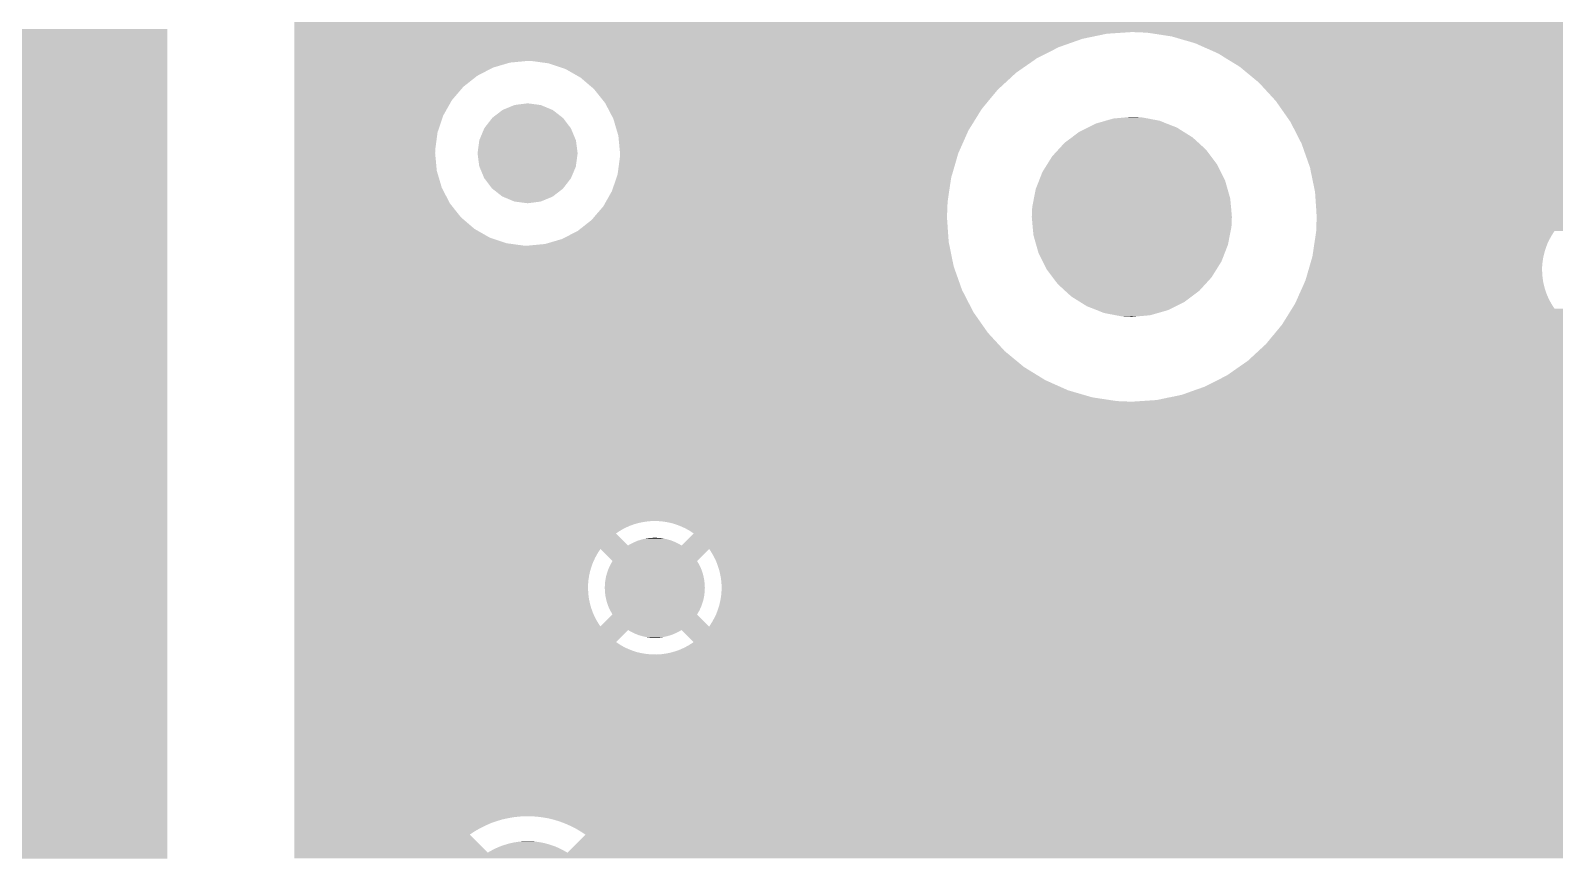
# Model space of a CAD drawing. Extents: x 295 to 953, y 10 to 290.
# Drawn here: x 656.18 to 674.44, y 251.58 to 261.46 of the extents above; entities that cross this region are included whole.
import ezdxf

# ---------------------------------------------------------------- set-up
doc = ezdxf.new("R2010")
doc.units = 0
doc.header["$LTSCALE"] = 5
doc.header["$MEASUREMENT"] = 0
doc.layers.add('FROMC1', color=7, linetype='CONTINUOUS')

msp = doc.modelspace()

# ---------------------------------------------------------------- linework, layer by layer
at = {"layer": 'FROMC1'}
for points in [[(650.565, 261.418), (650.539, 261.483), (657.821, 261.418), (657.821, 261.483)], [(659.345, 261.445), (659.345, 261.588), (775.634, 261.445), (775.682, 261.588)], [(650.587, 261.352), (650.565, 261.418), (657.821, 261.352), (657.821, 261.418)], [(650.605, 261.285), (650.587, 261.352), (657.821, 261.285), (657.821, 261.352)], [(650.619, 261.216), (650.605, 261.285), (657.821, 261.216), (657.821, 261.285)], [(659.345, 261.425), (659.345, 261.445), (669.078, 261.425), (669.378, 261.445)], [(659.345, 261.364), (659.345, 261.425), (668.785, 261.364), (669.078, 261.425)], [(659.345, 261.264), (659.345, 261.364), (668.502, 261.264), (668.785, 261.364)], [(669.556, 261.438), (669.378, 261.445), (735.312, 261.438), (735.418, 261.445)], [(669.644, 261.425), (669.556, 261.438), (735.118, 261.425), (735.312, 261.438)], [(669.852, 261.393), (669.644, 261.425), (734.967, 261.393), (735.118, 261.425)], [(669.868, 261.389), (669.852, 261.393), (734.944, 261.389), (734.967, 261.393)], [(669.88, 261.385), (669.868, 261.389), (699.729, 261.385), (699.823, 261.389)], [(669.907, 261.378), (669.88, 261.385), (699.636, 261.378), (699.729, 261.385)], [(669.946, 261.366), (669.907, 261.378), (699.543, 261.366), (699.636, 261.378)], [(670, 261.35), (669.946, 261.366), (699.45, 261.35), (699.543, 261.366)], [(670.068, 261.331), (670, 261.35), (699.359, 261.331), (699.45, 261.35)], [(670.14, 261.309), (670.068, 261.331), (699.278, 261.309), (699.359, 261.331)], [(670.146, 261.307), (670.14, 261.309), (699.268, 261.307), (699.278, 261.309)], [(670.207, 261.279), (670.146, 261.307), (699.179, 261.279), (699.268, 261.307)], [(670.278, 261.248), (670.207, 261.279), (699.09, 261.248), (699.179, 261.279)], [(650.629, 261.147), (650.619, 261.216), (657.821, 261.147), (657.821, 261.216)], [(650.635, 261.078), (650.629, 261.147), (657.821, 261.078), (657.821, 261.147)], [(659.345, 261.128), (659.345, 261.264), (668.235, 261.128), (668.502, 261.264)], [(659.345, 261.099), (659.345, 261.128), (668.195, 261.099), (668.235, 261.128)], [(659.345, 261.079), (659.345, 261.099), (661.928, 261.079), (662.139, 261.099)], [(662.18, 261.099), (662.139, 261.099), (668.194, 261.099), (668.195, 261.099)], [(662.39, 261.07), (662.18, 261.099), (668.153, 261.07), (668.194, 261.099)], [(670.357, 261.213), (670.278, 261.248), (699.004, 261.213), (699.09, 261.248)], [(670.414, 261.187), (670.357, 261.213), (698.948, 261.187), (699.004, 261.213)], [(670.436, 261.174), (670.414, 261.187), (698.918, 261.174), (698.948, 261.187)], [(670.504, 261.131), (670.436, 261.174), (698.835, 261.131), (698.918, 261.174)], [(670.579, 261.085), (670.504, 261.131), (698.753, 261.085), (698.835, 261.131)], [(650.632, 260.896), (650.637, 260.966), (657.821, 260.896), (657.821, 260.966)], [(650.637, 261.008), (650.635, 261.078), (657.821, 261.008), (657.821, 261.078)], [(650.637, 260.966), (650.637, 261.008), (657.821, 260.966), (657.821, 261.008)], [(659.345, 261.019), (659.345, 261.079), (661.724, 261.019), (661.928, 261.079)], [(659.345, 260.921), (659.345, 261.019), (661.536, 260.921), (661.724, 261.019)], [(659.345, 260.79), (659.345, 260.921), (661.37, 260.79), (661.536, 260.921)], [(662.591, 261.003), (662.39, 261.07), (668.056, 261.003), (668.153, 261.07)], [(662.674, 260.956), (662.591, 261.003), (667.989, 260.956), (668.056, 261.003)], [(662.775, 260.898), (662.674, 260.956), (667.927, 260.898), (667.989, 260.956)], [(670.599, 261.073), (670.579, 261.085), (698.733, 261.073), (698.753, 261.085)], [(670.669, 261.03), (670.599, 261.073), (698.776, 261.03), (698.733, 261.073)], [(670.9, 260.839), (670.669, 261.03), (698.967, 260.839), (698.776, 261.03)], [(650.595, 260.691), (650.611, 260.758), (657.821, 260.691), (657.821, 260.758)], [(650.611, 260.758), (650.624, 260.827), (657.821, 260.758), (657.821, 260.827)], [(650.624, 260.827), (650.632, 260.896), (657.821, 260.827), (657.821, 260.896)], [(659.345, 260.629), (659.345, 260.79), (661.232, 260.629), (661.37, 260.79)], [(662.936, 260.76), (662.775, 260.898), (667.777, 260.76), (667.927, 260.898)], [(662.942, 260.752), (662.936, 260.76), (667.769, 260.752), (667.777, 260.76)], [(663.068, 260.594), (662.942, 260.752), (667.638, 260.594), (667.769, 260.752)], [(671.028, 260.7), (670.9, 260.839), (699.106, 260.7), (698.967, 260.839)], [(650.522, 260.495), (650.55, 260.558), (657.821, 260.495), (657.821, 260.558)], [(650.55, 260.558), (650.574, 260.624), (657.821, 260.558), (657.821, 260.624)], [(650.574, 260.624), (650.595, 260.691), (657.821, 260.624), (657.821, 260.691)], [(659.345, 260.445), (659.345, 260.629), (661.128, 260.445), (661.232, 260.629)], [(661.84, 260.512), (661.981, 260.57), (662.436, 260.512), (662.297, 260.57)], [(661.981, 260.57), (661.984, 260.571), (662.297, 260.57), (662.289, 260.571)], [(661.984, 260.571), (662.139, 260.591), (662.289, 260.571), (662.139, 260.591)], [(663.106, 260.521), (663.068, 260.594), (667.578, 260.521), (667.638, 260.594)], [(671.103, 260.618), (671.028, 260.7), (733.698, 260.618), (733.766, 260.7)], [(671.171, 260.521), (671.103, 260.618), (733.618, 260.521), (733.698, 260.618)], [(650.416, 260.314), (650.455, 260.372), (657.821, 260.314), (657.821, 260.372)], [(650.455, 260.372), (650.49, 260.432), (657.821, 260.372), (657.821, 260.432)], [(650.49, 260.432), (650.522, 260.495), (657.821, 260.432), (657.821, 260.495)], [(659.345, 260.244), (659.345, 260.445), (661.06, 260.244), (661.128, 260.445)], [(661.621, 260.294), (661.714, 260.414), (662.655, 260.294), (662.564, 260.414)], [(661.714, 260.414), (661.716, 260.417), (662.564, 260.414), (662.56, 260.417)], [(661.716, 260.417), (661.837, 260.51), (662.56, 260.417), (662.441, 260.51)], [(661.837, 260.51), (661.84, 260.512), (662.441, 260.51), (662.436, 260.512)], [(663.166, 260.406), (663.106, 260.521), (667.507, 260.406), (667.578, 260.521)], [(663.207, 260.266), (663.166, 260.406), (667.42, 260.266), (667.507, 260.406)], [(668.946, 260.348), (669.063, 260.382), (669.795, 260.348), (669.711, 260.382)], [(669.063, 260.382), (669.158, 260.409), (669.711, 260.382), (669.57, 260.409)], [(669.158, 260.409), (669.316, 260.423), (669.57, 260.409), (669.494, 260.423)], [(669.316, 260.423), (669.378, 260.429), (669.494, 260.423), (669.378, 260.429)], [(671.275, 260.372), (671.171, 260.521), (733.526, 260.372), (733.618, 260.521)], [(671.284, 260.355), (671.275, 260.372), (733.515, 260.355), (733.526, 260.372)], [(640.93, 260.246), (640.93, 260.314), (657.821, 260.246), (657.821, 260.314)], [(650.132, 260.03), (649.916, 260.246), (657.821, 260.03), (657.821, 260.246)], [(659.345, 260.034), (659.345, 260.244), (661.032, 260.034), (661.06, 260.244)], [(661.561, 260.151), (661.619, 260.29), (662.716, 260.151), (662.658, 260.29)], [(661.619, 260.29), (661.621, 260.294), (662.658, 260.29), (662.655, 260.294)], [(663.226, 260.203), (663.207, 260.266), (667.392, 260.203), (667.42, 260.266)], [(663.246, 259.992), (663.226, 260.203), (667.298, 259.992), (667.392, 260.203)], [(668.572, 260.118), (668.661, 260.184), (670.176, 260.118), (670.103, 260.184)], [(668.661, 260.184), (668.748, 260.25), (670.103, 260.184), (669.997, 260.25)], [(668.748, 260.25), (668.851, 260.301), (669.997, 260.25), (669.916, 260.301)], [(668.851, 260.301), (668.946, 260.348), (669.916, 260.301), (669.795, 260.348)], [(671.326, 260.274), (671.284, 260.355), (697.968, 260.274), (698.015, 260.355)], [(671.368, 260.191), (671.326, 260.274), (697.924, 260.191), (697.968, 260.274)], [(671.412, 260.106), (671.368, 260.191), (697.884, 260.106), (697.924, 260.191)], [(650.062, 259.984), (650.121, 260.022), (657.821, 259.984), (657.821, 260.022)], [(650.121, 260.022), (650.132, 260.03), (657.821, 260.022), (657.821, 260.03)], [(659.345, 259.992), (659.345, 260.034), (661.031, 259.992), (661.032, 260.034)], [(661.539, 259.992), (661.56, 260.146), (662.738, 259.992), (662.718, 260.146)], [(661.56, 260.146), (661.561, 260.151), (662.718, 260.146), (662.716, 260.151)], [(668.423, 259.955), (668.496, 260.035), (670.326, 259.955), (670.266, 260.035)], [(668.496, 260.035), (668.572, 260.118), (670.266, 260.035), (670.176, 260.118)], [(671.442, 260.019), (671.412, 260.106), (697.848, 260.019), (697.884, 260.106)], [(671.473, 259.932), (671.442, 260.019), (697.816, 259.932), (697.848, 260.019)], [(649.536, 259.813), (649.605, 259.821), (657.821, 259.813), (657.821, 259.821)], [(649.605, 259.821), (649.674, 259.833), (657.821, 259.821), (657.821, 259.833)], [(649.674, 259.833), (649.742, 259.848), (657.821, 259.833), (657.821, 259.848)], [(649.742, 259.848), (649.809, 259.868), (657.821, 259.848), (657.821, 259.868)], [(649.809, 259.868), (649.875, 259.891), (657.821, 259.868), (657.821, 259.891)], [(649.875, 259.891), (649.939, 259.919), (657.821, 259.891), (657.821, 259.919)], [(649.939, 259.919), (650.002, 259.95), (657.821, 259.919), (657.821, 259.95)], [(650.002, 259.95), (650.062, 259.984), (657.821, 259.95), (657.821, 259.984)], [(659.345, 259.781), (659.345, 259.992), (661.051, 259.781), (661.031, 259.992)], [(661.559, 259.838), (661.539, 259.992), (662.717, 259.838), (662.738, 259.992)], [(661.561, 259.833), (661.559, 259.838), (662.717, 259.833), (662.717, 259.838)], [(661.619, 259.694), (661.561, 259.833), (662.658, 259.694), (662.717, 259.833)], [(663.217, 259.74), (663.245, 259.95), (667.225, 259.74), (667.286, 259.95)], [(663.245, 259.95), (663.246, 259.992), (667.286, 259.95), (667.298, 259.992)], [(668.306, 259.768), (668.363, 259.859), (670.443, 259.768), (670.398, 259.859)], [(668.363, 259.859), (668.423, 259.955), (670.398, 259.859), (670.326, 259.955)], [(671.505, 259.842), (671.473, 259.932), (697.787, 259.842), (697.816, 259.932)], [(671.512, 259.823), (671.505, 259.842), (697.782, 259.823), (697.787, 259.842)], [(671.526, 259.752), (671.512, 259.823), (697.763, 259.752), (697.782, 259.823)], [(640.93, 251.539), (640.93, 259.809), (657.821, 251.539), (657.821, 259.809)], [(649.466, 259.809), (649.536, 259.813), (657.821, 259.809), (657.821, 259.813)], [(659.345, 259.578), (659.345, 259.781), (661.111, 259.578), (661.051, 259.781)], [(661.622, 259.69), (661.619, 259.694), (662.656, 259.69), (662.658, 259.694)], [(661.713, 259.57), (661.622, 259.69), (662.563, 259.57), (662.656, 259.69)], [(663.149, 259.539), (663.205, 259.705), (667.189, 259.539), (667.214, 259.705)], [(663.205, 259.705), (663.217, 259.74), (667.214, 259.705), (667.225, 259.74)], [(668.226, 259.563), (668.265, 259.662), (670.524, 259.563), (670.496, 259.662)], [(668.265, 259.662), (668.306, 259.768), (670.496, 259.662), (670.443, 259.768)], [(671.545, 259.661), (671.526, 259.752), (697.742, 259.661), (697.763, 259.752)], [(671.564, 259.568), (671.545, 259.661), (697.725, 259.568), (697.742, 259.661)], [(659.345, 259.39), (659.345, 259.578), (661.209, 259.39), (661.111, 259.578)], [(661.717, 259.567), (661.713, 259.57), (662.561, 259.567), (662.563, 259.57)], [(661.836, 259.474), (661.717, 259.567), (662.44, 259.474), (662.561, 259.567)], [(661.842, 259.472), (661.836, 259.474), (662.437, 259.472), (662.44, 259.474)], [(661.98, 259.414), (661.842, 259.472), (662.296, 259.414), (662.437, 259.472)], [(663.075, 259.408), (663.149, 259.539), (667.17, 259.408), (667.189, 259.539)], [(668.184, 259.347), (668.204, 259.45), (670.566, 259.347), (670.556, 259.45)], [(668.204, 259.45), (668.226, 259.563), (670.556, 259.45), (670.524, 259.563)], [(671.572, 259.529), (671.564, 259.568), (697.72, 259.529), (697.725, 259.568)], [(671.576, 259.476), (671.572, 259.529), (697.713, 259.476), (697.72, 259.529)], [(671.581, 259.395), (671.576, 259.476), (697.705, 259.395), (697.713, 259.476)], [(659.345, 259.224), (659.345, 259.39), (661.341, 259.224), (661.209, 259.39)], [(661.988, 259.413), (661.98, 259.414), (662.293, 259.413), (662.296, 259.414)], [(662.139, 259.393), (661.988, 259.413), (662.139, 259.393), (662.293, 259.413)], [(662.937, 259.23), (663.045, 259.355), (667.163, 259.23), (667.168, 259.355)], [(663.045, 259.355), (663.075, 259.408), (667.168, 259.355), (667.17, 259.408)], [(668.179, 259.23), (668.184, 259.347), (670.576, 259.23), (670.566, 259.347)], [(671.581, 259.392), (671.581, 259.395), (675.018, 259.392), (675.075, 259.395)], [(671.582, 259.384), (671.581, 259.392), (674.962, 259.384), (675.018, 259.392)], [(671.583, 259.373), (671.582, 259.384), (674.906, 259.373), (674.962, 259.384)], [(671.584, 259.358), (671.583, 259.373), (674.851, 259.358), (674.906, 259.373)], [(671.585, 259.339), (671.584, 259.358), (674.797, 259.339), (674.851, 259.358)], [(671.587, 259.316), (671.585, 259.339), (674.745, 259.316), (674.797, 259.339)], [(671.588, 259.289), (671.587, 259.316), (674.694, 259.289), (674.745, 259.316)], [(671.59, 259.259), (671.588, 259.289), (674.646, 259.259), (674.694, 259.289)], [(659.345, 259.086), (659.345, 259.224), (661.502, 259.086), (661.341, 259.224)], [(659.345, 258.981), (659.345, 259.086), (661.686, 258.981), (661.502, 259.086)], [(662.741, 259.063), (662.907, 259.194), (667.174, 259.063), (667.165, 259.194)], [(662.907, 259.194), (662.937, 259.23), (667.165, 259.194), (667.163, 259.23)], [(668.189, 259.113), (668.179, 259.23), (670.571, 259.113), (670.576, 259.23)], [(668.199, 259.01), (668.189, 259.113), (670.551, 259.01), (670.571, 259.113)], [(671.586, 259.06), (671.587, 259.102), (697.706, 259.06), (697.703, 259.102)], [(671.587, 259.102), (671.592, 259.23), (674.772, 259.102), (674.644, 259.23)], [(671.587, 259.102), (671.587, 259.102), (674.773, 259.102), (674.772, 259.102)], [(671.591, 259.246), (671.59, 259.259), (674.628, 259.246), (674.646, 259.259)], [(671.592, 259.23), (671.591, 259.246), (674.644, 259.23), (674.628, 259.246)], [(659.345, 258.914), (659.345, 258.981), (661.887, 258.914), (661.686, 258.981)], [(659.345, 258.885), (659.345, 258.914), (662.097, 258.885), (661.887, 258.914)], [(662.139, 258.885), (662.349, 258.905), (667.193, 258.885), (667.188, 258.905)], [(662.349, 258.905), (662.437, 258.931), (667.188, 258.905), (667.183, 258.931)], [(662.437, 258.931), (662.553, 258.965), (667.183, 258.931), (667.181, 258.965)], [(662.553, 258.965), (662.741, 259.063), (667.181, 258.965), (667.174, 259.063)], [(668.231, 258.897), (668.199, 259.01), (670.529, 258.897), (670.551, 259.01)], [(671.556, 258.858), (671.564, 258.911), (674.337, 258.858), (674.357, 258.911)], [(671.564, 258.911), (671.572, 258.962), (674.357, 258.911), (674.382, 258.962)], [(671.572, 258.962), (671.579, 259.012), (674.382, 258.962), (674.41, 259.012)], [(671.579, 259.012), (671.585, 259.052), (674.41, 259.012), (674.436, 259.052)], [(671.585, 259.052), (671.586, 259.06), (674.436, 259.052), (674.441, 259.06)], [(659.345, 258.637), (659.345, 258.885), (667.243, 258.637), (667.193, 258.885)], [(659.345, 258.885), (659.345, 258.885), (662.139, 258.885), (662.097, 258.885)], [(668.259, 258.798), (668.231, 258.897), (670.491, 258.798), (670.529, 258.897)], [(668.312, 258.692), (668.259, 258.798), (670.449, 258.692), (670.491, 258.798)], [(671.522, 258.691), (671.539, 258.748), (674.298, 258.691), (674.307, 258.748)], [(671.539, 258.748), (671.541, 258.755), (674.307, 258.748), (674.309, 258.755)], [(671.541, 258.755), (671.548, 258.803), (674.309, 258.755), (674.32, 258.803)], [(671.548, 258.803), (671.556, 258.858), (674.32, 258.803), (674.337, 258.858)], [(659.345, 258.354), (659.345, 258.637), (667.343, 258.354), (667.243, 258.637)], [(668.357, 258.601), (668.312, 258.692), (670.392, 258.601), (670.449, 258.692)], [(668.429, 258.505), (668.357, 258.601), (670.332, 258.505), (670.392, 258.601)], [(671.473, 258.521), (671.489, 258.577), (674.296, 258.521), (674.293, 258.577)], [(671.489, 258.577), (671.506, 258.634), (674.293, 258.577), (674.293, 258.634)], [(671.506, 258.634), (671.522, 258.691), (674.293, 258.634), (674.298, 258.691)], [(659.345, 258.088), (659.345, 258.354), (667.48, 258.088), (667.343, 258.354)], [(668.49, 258.425), (668.429, 258.505), (670.259, 258.425), (670.332, 258.505)], [(668.58, 258.342), (668.49, 258.425), (670.183, 258.342), (670.259, 258.425)], [(671.382, 258.3), (671.406, 258.353), (674.349, 258.3), (674.33, 258.353)], [(671.406, 258.353), (671.431, 258.408), (674.33, 258.353), (674.315, 258.408)], [(671.431, 258.408), (671.455, 258.464), (674.315, 258.408), (674.303, 258.464)], [(671.455, 258.464), (671.457, 258.468), (674.303, 258.464), (674.303, 258.468)], [(671.457, 258.468), (671.473, 258.521), (674.303, 258.468), (674.296, 258.521)], [(668.652, 258.276), (668.58, 258.342), (670.095, 258.276), (670.183, 258.342)], [(668.758, 258.21), (668.652, 258.276), (670.007, 258.21), (670.095, 258.276)], [(668.839, 258.159), (668.758, 258.21), (669.905, 258.159), (670.007, 258.21)], [(671.307, 258.148), (671.335, 258.194), (674.429, 258.148), (674.401, 258.194)], [(671.335, 258.194), (671.336, 258.197), (674.401, 258.194), (674.399, 258.197)], [(671.336, 258.197), (671.359, 258.247), (674.399, 258.197), (674.372, 258.247)], [(671.359, 258.247), (671.382, 258.3), (674.372, 258.247), (674.349, 258.3)], [(659.345, 257.842), (659.345, 258.088), (667.652, 257.842), (667.48, 258.088)], [(668.96, 258.112), (668.839, 258.159), (669.809, 258.112), (669.905, 258.159)], [(669.044, 258.078), (668.96, 258.112), (669.692, 258.078), (669.809, 258.112)], [(669.185, 258.051), (669.044, 258.078), (669.597, 258.051), (669.692, 258.078)], [(669.261, 258.037), (669.185, 258.051), (669.439, 258.037), (669.597, 258.051)], [(669.378, 258.031), (669.261, 258.037), (669.378, 258.031), (669.439, 258.037)], [(671.18, 257.944), (671.27, 258.088), (674.628, 257.944), (674.772, 258.088)], [(671.27, 258.088), (671.28, 258.105), (733.52, 258.088), (733.511, 258.105)], [(671.27, 258.088), (671.27, 258.088), (674.772, 258.088), (674.773, 258.088)], [(671.28, 258.105), (671.296, 258.13), (698.015, 258.105), (698, 258.13)], [(671.296, 258.13), (671.307, 258.148), (674.441, 258.13), (674.429, 258.148)], [(659.345, 257.621), (659.345, 257.842), (667.855, 257.621), (667.652, 257.842)], [(671.063, 257.801), (671.07, 257.81), (674.996, 257.801), (674.94, 257.81)], [(671.07, 257.81), (671.081, 257.822), (674.94, 257.81), (674.884, 257.822)], [(671.081, 257.822), (671.095, 257.839), (674.884, 257.822), (674.83, 257.839)], [(671.095, 257.839), (671.112, 257.86), (674.83, 257.839), (674.777, 257.86)], [(671.112, 257.86), (671.132, 257.884), (674.777, 257.86), (674.725, 257.884)], [(671.132, 257.884), (671.155, 257.912), (674.725, 257.884), (674.676, 257.912)], [(671.155, 257.912), (671.177, 257.939), (674.676, 257.912), (674.635, 257.939)], [(671.177, 257.939), (671.18, 257.944), (674.635, 257.939), (674.628, 257.944)], [(670.766, 257.504), (670.986, 257.707), (698.85, 257.504), (699.053, 257.707)], [(670.986, 257.707), (671.029, 257.76), (699.053, 257.707), (699.106, 257.76)], [(671.029, 257.76), (671.058, 257.795), (733.767, 257.76), (733.735, 257.795)], [(671.058, 257.795), (671.059, 257.796), (675.11, 257.795), (675.053, 257.796)], [(671.059, 257.796), (671.063, 257.801), (675.053, 257.796), (674.996, 257.801)], [(659.345, 257.43), (659.345, 257.621), (668.086, 257.43), (667.855, 257.621)], [(670.598, 257.387), (670.766, 257.504), (698.733, 257.387), (698.85, 257.504)], [(659.345, 257.273), (659.345, 257.43), (668.341, 257.273), (668.086, 257.43)], [(659.345, 257.151), (659.345, 257.273), (668.615, 257.151), (668.341, 257.273)], [(670.372, 257.257), (670.45, 257.296), (698.982, 257.257), (698.897, 257.296)], [(670.45, 257.296), (670.52, 257.332), (698.897, 257.296), (698.828, 257.332)], [(670.52, 257.332), (670.531, 257.34), (698.828, 257.332), (698.814, 257.34)], [(670.531, 257.34), (670.598, 257.387), (698.814, 257.34), (698.733, 257.387)], [(659.345, 257.067), (659.345, 257.151), (668.903, 257.067), (668.615, 257.151)], [(669.853, 257.072), (669.876, 257.076), (699.799, 257.072), (699.705, 257.076)], [(669.876, 257.076), (669.917, 257.085), (699.705, 257.076), (699.612, 257.085)], [(669.917, 257.085), (669.97, 257.096), (699.612, 257.085), (699.532, 257.096)], [(669.97, 257.096), (669.975, 257.098), (699.532, 257.096), (699.519, 257.098)], [(669.975, 257.098), (670.023, 257.114), (699.519, 257.098), (699.427, 257.114)], [(670.023, 257.114), (670.081, 257.135), (699.427, 257.114), (699.336, 257.135)], [(670.081, 257.135), (670.151, 257.16), (699.336, 257.135), (699.245, 257.16)], [(670.151, 257.16), (670.232, 257.188), (699.245, 257.16), (699.156, 257.188)], [(670.232, 257.188), (670.253, 257.196), (699.156, 257.188), (699.136, 257.196)], [(670.253, 257.196), (670.302, 257.221), (699.136, 257.196), (699.068, 257.221)], [(670.302, 257.221), (670.372, 257.257), (699.068, 257.221), (698.982, 257.257)], [(659.345, 257.022), (659.345, 257.067), (669.199, 257.022), (668.903, 257.067)], [(659.345, 257.015), (659.345, 257.022), (669.378, 257.015), (669.199, 257.022)], [(659.345, 255.585), (659.345, 257.015), (779.868, 255.585), (779.868, 257.015)], [(669.378, 257.015), (669.483, 257.022), (735.418, 257.015), (735.239, 257.022)], [(669.483, 257.022), (669.677, 257.035), (735.239, 257.022), (735.152, 257.035)], [(669.677, 257.035), (669.828, 257.067), (735.152, 257.035), (734.943, 257.067)], [(669.828, 257.067), (669.851, 257.071), (734.943, 257.067), (734.927, 257.071)], [(669.851, 257.071), (669.853, 257.072), (699.892, 257.071), (699.799, 257.072)], [(659.345, 255.582), (659.345, 255.585), (663.588, 255.582), (663.645, 255.585)], [(659.345, 255.574), (659.345, 255.582), (663.532, 255.574), (663.588, 255.582)], [(659.345, 255.563), (659.345, 255.574), (663.476, 255.563), (663.532, 255.574)], [(659.345, 255.548), (659.345, 255.563), (663.421, 255.548), (663.476, 255.563)], [(659.345, 255.529), (659.345, 255.548), (663.367, 255.529), (663.421, 255.548)], [(659.345, 255.506), (659.345, 255.529), (663.315, 255.506), (663.367, 255.529)], [(659.345, 255.479), (659.345, 255.506), (663.264, 255.479), (663.315, 255.506)], [(659.345, 255.449), (659.345, 255.479), (663.216, 255.449), (663.264, 255.479)], [(659.345, 255.436), (659.345, 255.449), (663.198, 255.436), (663.216, 255.449)], [(659.345, 255.292), (659.345, 255.436), (663.342, 255.292), (663.198, 255.436)], [(663.702, 255.584), (663.645, 255.585), (779.868, 255.584), (779.868, 255.585)], [(663.759, 255.579), (663.702, 255.584), (779.868, 255.579), (779.868, 255.584)], [(663.815, 255.57), (663.759, 255.579), (779.868, 255.57), (779.868, 255.579)], [(663.871, 255.558), (663.815, 255.57), (779.868, 255.558), (779.868, 255.57)], [(663.925, 255.541), (663.871, 255.558), (779.868, 255.541), (779.868, 255.558)], [(663.978, 255.52), (663.925, 255.541), (779.868, 255.52), (779.868, 255.541)], [(664.03, 255.496), (663.978, 255.52), (779.868, 255.496), (779.868, 255.52)], [(663.983, 255.292), (664.127, 255.436), (779.868, 255.292), (779.868, 255.436)], [(664.08, 255.468), (664.03, 255.496), (779.868, 255.468), (779.868, 255.496)], [(664.127, 255.436), (664.08, 255.468), (779.868, 255.436), (779.868, 255.468)], [(659.345, 255.25), (659.345, 255.292), (779.868, 255.25), (779.868, 255.292)], [(659.345, 255.292), (659.345, 255.292), (663.343, 255.292), (663.342, 255.292)], [(659.345, 255.202), (659.345, 255.25), (662.98, 255.202), (663.011, 255.25)], [(663.156, 255.105), (663.011, 255.25), (664.169, 255.105), (664.314, 255.25)], [(663.343, 255.292), (663.371, 255.309), (663.983, 255.292), (663.953, 255.309)], [(663.371, 255.309), (663.386, 255.316), (663.953, 255.309), (663.94, 255.316)], [(663.386, 255.316), (663.415, 255.331), (663.94, 255.316), (663.909, 255.331)], [(663.415, 255.331), (663.431, 255.337), (663.909, 255.331), (663.895, 255.337)], [(663.431, 255.337), (663.461, 255.35), (663.895, 255.337), (663.863, 255.35)], [(663.461, 255.35), (663.478, 255.355), (663.863, 255.35), (663.849, 255.355)], [(663.478, 255.355), (663.508, 255.364), (663.849, 255.355), (663.815, 255.364)], [(663.508, 255.364), (663.526, 255.368), (663.815, 255.364), (663.801, 255.368)], [(663.526, 255.368), (663.556, 255.375), (663.801, 255.368), (663.766, 255.375)], [(663.556, 255.375), (663.575, 255.378), (663.766, 255.375), (663.753, 255.378)], [(663.575, 255.378), (663.605, 255.382), (663.753, 255.378), (663.716, 255.382)], [(663.605, 255.382), (663.629, 255.383), (663.716, 255.382), (663.704, 255.383)], [(663.629, 255.383), (663.655, 255.384), (663.704, 255.383), (663.655, 255.384)], [(664.336, 255.217), (664.314, 255.25), (779.868, 255.217), (779.868, 255.25)], [(659.345, 255.152), (659.345, 255.202), (662.952, 255.152), (662.98, 255.202)], [(659.345, 255.101), (659.345, 255.152), (662.927, 255.101), (662.952, 255.152)], [(659.345, 255.048), (659.345, 255.101), (662.907, 255.048), (662.927, 255.101)], [(663.131, 255.062), (663.135, 255.069), (664.194, 255.062), (664.19, 255.069)], [(663.135, 255.069), (663.156, 255.105), (664.19, 255.069), (664.169, 255.105)], [(664.365, 255.168), (664.336, 255.217), (779.868, 255.168), (779.868, 255.217)], [(664.391, 255.117), (664.365, 255.168), (779.868, 255.117), (779.868, 255.168)], [(664.412, 255.064), (664.391, 255.117), (779.868, 255.064), (779.868, 255.117)], [(659.345, 254.993), (659.345, 255.048), (662.89, 254.993), (662.907, 255.048)], [(659.345, 254.938), (659.345, 254.993), (662.877, 254.938), (662.89, 254.993)], [(659.345, 254.881), (659.345, 254.938), (662.868, 254.881), (662.877, 254.938)], [(663.072, 254.883), (663.079, 254.924), (664.254, 254.883), (664.245, 254.924)], [(663.079, 254.924), (663.082, 254.932), (664.245, 254.924), (664.244, 254.932)], [(663.082, 254.932), (663.093, 254.971), (664.244, 254.932), (664.232, 254.971)], [(663.093, 254.971), (663.096, 254.979), (664.232, 254.971), (664.23, 254.979)], [(663.096, 254.979), (663.11, 255.018), (664.23, 254.979), (664.215, 255.018)], [(663.11, 255.018), (663.114, 255.025), (664.215, 255.018), (664.212, 255.025)], [(663.114, 255.025), (663.131, 255.062), (664.212, 255.025), (664.194, 255.062)], [(664.43, 255.01), (664.412, 255.064), (779.868, 255.01), (779.868, 255.064)], [(664.444, 254.955), (664.43, 255.01), (779.868, 254.955), (779.868, 255.01)], [(664.455, 254.899), (664.444, 254.955), (779.868, 254.899), (779.868, 254.955)], [(664.461, 254.842), (664.455, 254.899), (779.868, 254.842), (779.868, 254.899)], [(659.345, 254.824), (659.345, 254.881), (662.863, 254.824), (662.868, 254.881)], [(659.345, 254.767), (659.345, 254.824), (662.863, 254.767), (662.863, 254.824)], [(659.345, 254.711), (659.345, 254.767), (662.866, 254.711), (662.863, 254.767)], [(659.345, 254.654), (659.345, 254.711), (662.873, 254.654), (662.866, 254.711)], [(663.063, 254.785), (663.065, 254.826), (664.262, 254.785), (664.26, 254.826)], [(663.065, 254.744), (663.063, 254.785), (664.261, 254.744), (664.262, 254.785)], [(663.065, 254.834), (663.07, 254.875), (664.26, 254.834), (664.255, 254.875)], [(663.065, 254.826), (663.065, 254.834), (664.26, 254.826), (664.26, 254.834)], [(663.065, 254.736), (663.065, 254.744), (664.26, 254.736), (664.261, 254.744)], [(663.07, 254.695), (663.065, 254.736), (664.255, 254.695), (664.26, 254.736)], [(663.07, 254.875), (663.072, 254.883), (664.255, 254.875), (664.254, 254.883)], [(664.457, 254.689), (664.462, 254.746), (779.868, 254.689), (779.868, 254.746)], [(664.463, 254.785), (664.461, 254.842), (779.868, 254.785), (779.868, 254.842)], [(664.462, 254.746), (664.463, 254.785), (779.868, 254.746), (779.868, 254.785)], [(659.345, 254.598), (659.345, 254.654), (662.885, 254.598), (662.873, 254.654)], [(659.345, 254.543), (659.345, 254.598), (662.9, 254.543), (662.885, 254.598)], [(659.345, 254.49), (659.345, 254.543), (662.919, 254.49), (662.9, 254.543)], [(663.071, 254.687), (663.07, 254.695), (664.254, 254.687), (664.255, 254.695)], [(663.08, 254.646), (663.071, 254.687), (664.246, 254.646), (664.254, 254.687)], [(663.081, 254.638), (663.08, 254.646), (664.244, 254.638), (664.246, 254.646)], [(663.093, 254.599), (663.081, 254.638), (664.232, 254.599), (664.244, 254.638)], [(663.095, 254.591), (663.093, 254.599), (664.229, 254.591), (664.232, 254.599)], [(663.11, 254.552), (663.095, 254.591), (664.215, 254.552), (664.229, 254.591)], [(663.113, 254.545), (663.11, 254.552), (664.212, 254.545), (664.215, 254.552)], [(663.131, 254.508), (663.113, 254.545), (664.194, 254.508), (664.212, 254.545)], [(664.398, 254.469), (664.418, 254.522), (779.868, 254.469), (779.868, 254.522)], [(664.418, 254.522), (664.435, 254.577), (779.868, 254.522), (779.868, 254.577)], [(664.435, 254.577), (664.448, 254.632), (779.868, 254.577), (779.868, 254.632)], [(664.448, 254.632), (664.457, 254.689), (779.868, 254.632), (779.868, 254.689)], [(659.345, 254.437), (659.345, 254.49), (662.942, 254.437), (662.919, 254.49)], [(659.345, 254.387), (659.345, 254.437), (662.969, 254.387), (662.942, 254.437)], [(659.345, 254.338), (659.345, 254.387), (662.999, 254.338), (662.969, 254.387)], [(659.345, 254.32), (659.345, 254.338), (663.011, 254.32), (662.999, 254.338)], [(663.011, 254.32), (663.156, 254.465), (664.314, 254.32), (664.169, 254.465)], [(663.135, 254.501), (663.131, 254.508), (664.19, 254.501), (664.194, 254.508)], [(663.156, 254.465), (663.135, 254.501), (664.169, 254.465), (664.19, 254.501)], [(664.314, 254.32), (664.345, 254.368), (779.868, 254.32), (779.868, 254.368)], [(664.345, 254.368), (664.373, 254.418), (779.868, 254.368), (779.868, 254.418)], [(664.373, 254.418), (664.398, 254.469), (779.868, 254.418), (779.868, 254.469)], [(659.345, 254.315), (659.345, 254.32), (779.868, 254.315), (779.868, 254.32)], [(659.345, 254.312), (659.345, 254.315), (690.258, 254.312), (690.315, 254.315)], [(659.345, 254.304), (659.345, 254.312), (690.202, 254.304), (690.258, 254.312)], [(659.345, 254.293), (659.345, 254.304), (690.146, 254.293), (690.202, 254.304)], [(659.345, 254.278), (659.345, 254.293), (690.092, 254.278), (690.146, 254.293)], [(659.345, 254.134), (659.345, 254.278), (663.198, 254.134), (663.342, 254.278)], [(659.345, 254.278), (659.345, 254.278), (663.342, 254.278), (663.343, 254.278)], [(663.372, 254.261), (663.343, 254.278), (663.954, 254.261), (663.983, 254.278)], [(663.385, 254.254), (663.372, 254.261), (663.939, 254.254), (663.954, 254.261)], [(663.416, 254.239), (663.385, 254.254), (663.91, 254.239), (663.939, 254.254)], [(663.43, 254.233), (663.416, 254.239), (663.894, 254.233), (663.91, 254.239)], [(663.462, 254.22), (663.43, 254.233), (663.864, 254.22), (663.894, 254.233)], [(663.476, 254.215), (663.462, 254.22), (663.847, 254.215), (663.864, 254.22)], [(663.51, 254.206), (663.476, 254.215), (663.817, 254.206), (663.847, 254.215)], [(663.524, 254.202), (663.51, 254.206), (663.799, 254.202), (663.817, 254.206)], [(663.559, 254.195), (663.524, 254.202), (663.769, 254.195), (663.799, 254.202)], [(663.572, 254.192), (663.559, 254.195), (663.75, 254.192), (663.769, 254.195)], [(663.609, 254.188), (663.572, 254.192), (663.72, 254.188), (663.75, 254.192)], [(663.621, 254.187), (663.609, 254.188), (663.696, 254.187), (663.72, 254.188)], [(663.67, 254.186), (663.621, 254.187), (663.67, 254.186), (663.696, 254.187)], [(664.002, 254.259), (663.983, 254.278), (690.037, 254.259), (690.091, 254.278)], [(663.983, 254.278), (663.983, 254.278), (690.091, 254.278), (690.092, 254.278)], [(664.025, 254.236), (664.002, 254.259), (689.985, 254.236), (690.037, 254.259)], [(664.052, 254.209), (664.025, 254.236), (689.934, 254.209), (689.985, 254.236)], [(664.082, 254.179), (664.052, 254.209), (689.886, 254.179), (689.934, 254.209)], [(664.094, 254.166), (664.082, 254.179), (689.868, 254.166), (689.886, 254.179)], [(664.127, 254.134), (664.094, 254.166), (689.901, 254.134), (689.868, 254.166)], [(659.345, 254.102), (659.345, 254.134), (663.246, 254.102), (663.198, 254.134)], [(659.345, 254.074), (659.345, 254.102), (663.295, 254.074), (663.246, 254.102)], [(659.345, 254.05), (659.345, 254.074), (663.347, 254.05), (663.295, 254.074)], [(659.345, 254.029), (659.345, 254.05), (663.4, 254.029), (663.347, 254.05)], [(659.345, 254.012), (659.345, 254.029), (663.454, 254.012), (663.4, 254.029)], [(659.345, 254), (659.345, 254.012), (663.51, 254), (663.454, 254.012)], [(659.345, 253.991), (659.345, 254), (663.566, 253.991), (663.51, 254)], [(659.345, 253.986), (659.345, 253.991), (663.623, 253.986), (663.566, 253.991)], [(659.345, 253.985), (659.345, 253.986), (663.68, 253.985), (663.623, 253.986)], [(659.345, 253.98), (659.345, 253.985), (779.868, 253.98), (779.868, 253.985)], [(659.345, 253.932), (659.345, 253.98), (689.65, 253.932), (689.681, 253.98)], [(663.68, 253.985), (663.737, 253.988), (779.868, 253.985), (779.868, 253.988)], [(663.737, 253.988), (663.794, 253.996), (779.868, 253.988), (779.868, 253.996)], [(663.794, 253.996), (663.849, 254.007), (779.868, 253.996), (779.868, 254.007)], [(663.849, 254.007), (663.903, 254.022), (779.868, 254.007), (779.868, 254.022)], [(663.903, 254.022), (663.903, 254.022), (690.013, 254.022), (690.012, 254.022)], [(663.904, 254.022), (663.958, 254.041), (690.012, 254.022), (689.993, 254.041)], [(663.958, 254.041), (664.01, 254.064), (689.993, 254.041), (689.97, 254.064)], [(664.01, 254.064), (664.061, 254.091), (689.97, 254.064), (689.943, 254.091)], [(664.061, 254.091), (664.109, 254.121), (689.943, 254.091), (689.913, 254.121)], [(664.109, 254.121), (664.127, 254.134), (689.913, 254.121), (689.901, 254.134)], [(659.345, 253.882), (659.345, 253.932), (689.622, 253.882), (689.65, 253.932)], [(659.345, 253.831), (659.345, 253.882), (689.597, 253.831), (689.622, 253.882)], [(659.345, 253.778), (659.345, 253.831), (689.577, 253.778), (689.597, 253.831)], [(659.345, 253.723), (659.345, 253.778), (689.56, 253.723), (689.577, 253.778)], [(659.345, 253.668), (659.345, 253.723), (689.547, 253.668), (689.56, 253.723)], [(659.345, 253.611), (659.345, 253.668), (689.538, 253.611), (689.547, 253.668)], [(659.345, 253.554), (659.345, 253.611), (689.533, 253.554), (689.538, 253.611)], [(659.345, 253.497), (659.345, 253.554), (689.533, 253.497), (689.533, 253.554)], [(659.345, 253.441), (659.345, 253.497), (689.536, 253.441), (689.533, 253.497)], [(659.345, 253.384), (659.345, 253.441), (689.543, 253.384), (689.536, 253.441)], [(659.345, 253.328), (659.345, 253.384), (689.555, 253.328), (689.543, 253.384)], [(659.345, 253.273), (659.345, 253.328), (689.57, 253.273), (689.555, 253.328)], [(659.345, 253.22), (659.345, 253.273), (689.589, 253.22), (689.57, 253.273)], [(659.345, 253.167), (659.345, 253.22), (689.612, 253.167), (689.589, 253.22)], [(659.345, 253.117), (659.345, 253.167), (689.639, 253.117), (689.612, 253.167)], [(659.345, 253.068), (659.345, 253.117), (689.669, 253.068), (689.639, 253.117)], [(659.345, 253.05), (659.345, 253.068), (689.681, 253.05), (689.669, 253.068)], [(659.345, 253.008), (659.345, 253.05), (779.868, 253.008), (779.868, 253.05)], [(659.345, 252.864), (659.345, 253.008), (689.868, 252.864), (690.012, 253.008)], [(659.345, 253.008), (659.345, 253.008), (690.012, 253.008), (690.013, 253.008)], [(659.345, 252.832), (659.345, 252.864), (689.916, 252.832), (689.868, 252.864)], [(659.345, 252.804), (659.345, 252.832), (689.965, 252.804), (689.916, 252.832)], [(659.345, 252.78), (659.345, 252.804), (690.017, 252.78), (689.965, 252.804)], [(659.345, 252.759), (659.345, 252.78), (690.07, 252.759), (690.017, 252.78)], [(659.345, 252.742), (659.345, 252.759), (690.124, 252.742), (690.07, 252.759)], [(659.345, 252.73), (659.345, 252.742), (690.18, 252.73), (690.124, 252.742)], [(659.345, 252.721), (659.345, 252.73), (690.236, 252.721), (690.18, 252.73)], [(659.345, 252.716), (659.345, 252.721), (690.293, 252.716), (690.236, 252.721)], [(659.345, 252.715), (659.345, 252.716), (690.35, 252.715), (690.293, 252.716)], [(659.345, 252.047), (659.345, 252.715), (780.21, 252.047), (779.934, 252.715)], [(659.345, 252.043), (659.345, 252.047), (662.041, 252.043), (662.111, 252.047)], [(659.345, 252.035), (659.345, 252.043), (661.972, 252.035), (662.041, 252.043)], [(659.345, 252.023), (659.345, 252.035), (661.903, 252.023), (661.972, 252.035)], [(659.345, 252.008), (659.345, 252.023), (661.835, 252.008), (661.903, 252.023)], [(659.345, 251.988), (659.345, 252.008), (661.768, 251.988), (661.835, 252.008)], [(659.345, 251.965), (659.345, 251.988), (661.702, 251.965), (661.768, 251.988)], [(659.345, 251.937), (659.345, 251.965), (661.638, 251.937), (661.702, 251.965)], [(662.18, 252.046), (662.111, 252.047), (780.21, 252.046), (780.21, 252.047)], [(662.25, 252.042), (662.18, 252.046), (780.212, 252.042), (780.21, 252.046)], [(662.319, 252.033), (662.25, 252.042), (780.216, 252.033), (780.212, 252.042)], [(662.343, 252.029), (662.319, 252.033), (780.218, 252.029), (780.216, 252.033)], [(662.388, 252.021), (662.343, 252.029), (780.224, 252.021), (780.218, 252.029)], [(662.456, 252.004), (662.388, 252.021), (780.237, 252.004), (780.224, 252.021)], [(662.523, 251.984), (662.456, 252.004), (780.254, 251.984), (780.237, 252.004)], [(662.551, 251.973), (662.523, 251.984), (780.262, 251.973), (780.254, 251.984)], [(662.586, 251.96), (662.551, 251.973), (780.286, 251.96), (780.262, 251.973)], [(659.345, 251.906), (659.345, 251.937), (661.575, 251.906), (661.638, 251.937)], [(659.345, 251.872), (659.345, 251.906), (661.515, 251.872), (661.575, 251.906)], [(659.345, 251.834), (659.345, 251.872), (661.456, 251.834), (661.515, 251.872)], [(659.345, 251.826), (659.345, 251.834), (661.445, 251.826), (661.456, 251.834)], [(659.345, 251.61), (659.345, 251.826), (661.661, 251.61), (661.445, 251.826)], [(662.588, 251.959), (662.586, 251.96), (780.288, 251.959), (780.286, 251.96)], [(662.652, 251.931), (662.588, 251.959), (780.356, 251.931), (780.288, 251.959)], [(662.626, 251.62), (662.832, 251.826), (781.109, 251.62), (780.611, 251.826)], [(662.714, 251.9), (662.652, 251.931), (780.432, 251.9), (780.356, 251.931)], [(662.774, 251.864), (662.714, 251.9), (780.518, 251.864), (780.432, 251.9)], [(662.832, 251.826), (662.774, 251.864), (780.611, 251.826), (780.518, 251.864)], [(659.345, 251.542), (659.345, 251.61), (797.937, 251.542), (797.937, 251.61)], [(661.661, 251.61), (661.695, 251.63), (662.616, 251.61), (662.581, 251.63)], [(661.695, 251.63), (661.714, 251.64), (662.581, 251.63), (662.564, 251.64)], [(661.714, 251.64), (661.749, 251.658), (662.564, 251.64), (662.527, 251.658)], [(661.749, 251.658), (661.768, 251.667), (662.527, 251.658), (662.51, 251.667)], [(661.768, 251.667), (661.804, 251.683), (662.51, 251.667), (662.472, 251.683)], [(661.804, 251.683), (661.824, 251.69), (662.472, 251.683), (662.454, 251.69)], [(661.824, 251.69), (661.861, 251.703), (662.454, 251.69), (662.415, 251.703)], [(661.861, 251.703), (661.882, 251.709), (662.415, 251.703), (662.397, 251.709)], [(661.882, 251.709), (661.919, 251.72), (662.397, 251.709), (662.356, 251.72)], [(661.919, 251.72), (661.941, 251.725), (662.356, 251.72), (662.338, 251.725)], [(661.941, 251.725), (661.978, 251.733), (662.338, 251.725), (662.296, 251.733)], [(661.978, 251.733), (662.001, 251.736), (662.296, 251.733), (662.279, 251.736)], [(662.001, 251.736), (662.038, 251.742), (662.279, 251.736), (662.235, 251.742)], [(662.038, 251.742), (662.064, 251.744), (662.235, 251.742), (662.219, 251.744)], [(662.064, 251.744), (662.098, 251.746), (662.219, 251.744), (662.171, 251.746)], [(662.098, 251.746), (662.159, 251.747), (662.171, 251.746), (662.159, 251.747)], [(662.617, 251.61), (662.626, 251.62), (781.158, 251.61), (781.109, 251.62)]]:
    msp.add_solid(points, dxfattribs=at)

doc.saveas('drawing.dxf')
